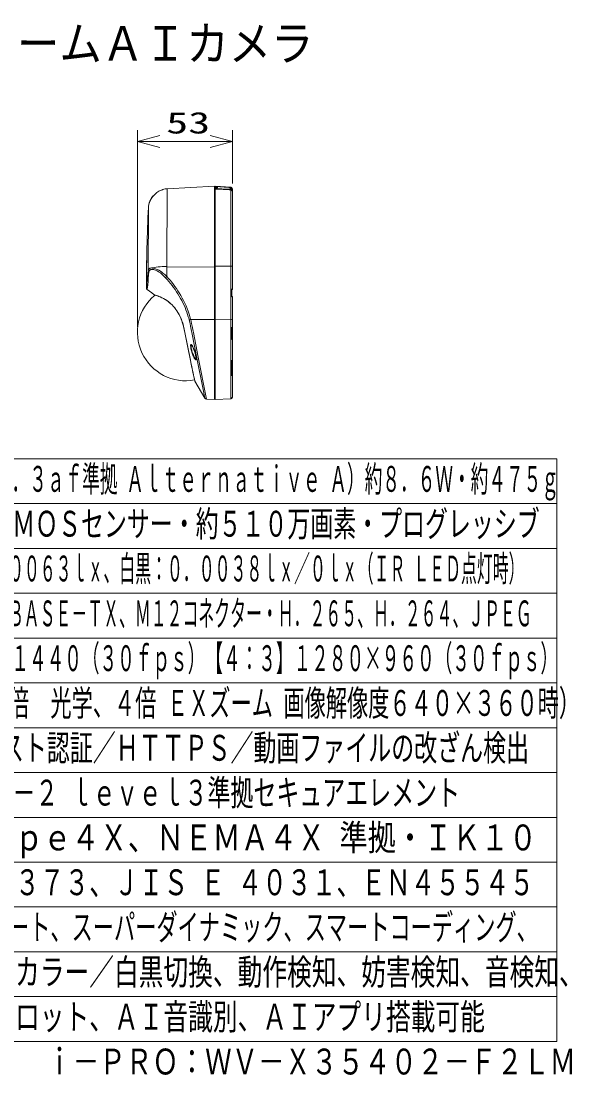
# Model space of a CAD drawing. Units: millimetres on the paper. Extents: x -63 to 64, y -58 to 59.
# Drawn here: x 2.7 to 64.1, y -58.3 to 59.2 of the extents above; entities that cross this region are included whole.
import ezdxf
from ezdxf.enums import TextEntityAlignment as Align

# ---------------------------------------------------------------- set-up
doc = ezdxf.new("R2010")
doc.units = ezdxf.units.MM
doc.layers.add('0-0_MOJI1', color=7, linetype='Continuous')
doc.layers.add('0-1_相当品', color=4, linetype='Continuous')
for name, color, linetype, lineweight in [('0-2_WAKU', 4, 'Continuous', 9), ('0-3_GAIKEI', 4, 'Continuous', 9), ('0-4_SUNPO', 7, 'Continuous', 9), ('0-5_0', 7, 'Continuous', 9)]:
    doc.layers.add(name, color=color, linetype=linetype, lineweight=lineweight)
doc.styles.add('ＭＳ ゴシック', font='')
doc.styles.get('ＭＳ ゴシック').set_extended_font_data('MS Gothic')

# ---------------------------------------------------------------- blocks, each defined once
blk = doc.blocks.new('_Open30')
at = {"layer": '0-5_0'}
blk.add_line((0, 0), (-1, 0), dxfattribs=at)
blk.add_lwpolyline([(-1, 0.2679), (0, 0), (-1, -0.2679)], dxfattribs=at)

msp = doc.modelspace()

# ---------------------------------------------------------------- linework, layer by layer
at = {"layer": '0-2_WAKU', "color": 3}
for p, q in [((62.443, 10.419), (-62.557, 10.419)), ((62.443, -54.581), (62.443, 10.419)), ((-62.557, -54.581), (62.443, -54.581))]:
    msp.add_line(p, q, dxfattribs=at)
at = {"layer": '0-2_WAKU'}
for p, q in [((62.443, 5.419), (-62.557, 5.419)), ((62.443, 0.419), (-62.557, 0.419)), ((-62.557, -4.581), (62.443, -4.581)), ((-62.557, -9.581), (62.443, -9.581)), ((-62.557, -14.581), (62.443, -14.581)), ((-62.557, -19.581), (62.443, -19.581)), ((62.443, -24.581), (-62.557, -24.581)), ((62.443, -29.581), (-62.557, -29.581)), ((62.443, -34.581), (-62.557, -34.581)), ((62.443, -39.581), (-62.557, -39.581)), ((62.443, -44.581), (-62.557, -44.581)), ((-62.557, -49.581), (62.443, -49.581))]:
    msp.add_line(p, q, dxfattribs=at)
at = {"layer": '0-3_GAIKEI', "color": 7}
for p, q in [((18.311, 40.372), (18.312, 40.372)), ((18.506, 40.449), (18.506, 40.468)), ((18.972, 40.543), (24.262, 40.82)), ((24.262, 40.82), (24.262, 17.02)), ((24.322, 40.817), (24.322, 40.796)), ((26.073, 40.725), (24.322, 40.817)), ((24.322, 40.796), (24.322, 40.783)), ((24.322, 40.517), (24.322, 17.023)), ((26.262, 40.212), (26.262, 40.526)), ((26.262, 40.212), (26.262, 31.866)), ((16.942, 38.837), (16.943, 38.838)), ((26.262, 31.866), (26.262, 29.361)), ((17.623, 28.684), (17.531, 28.716)), ((26.162, 29.261), (26.162, 28.92)), ((26.162, 28.58), (26.162, 28.92)), ((26.223, 29.321), (26.222, 29.321)), ((26.222, 28.52), (26.223, 28.52)), ((26.262, 28.48), (26.262, 17.341)), ((19.647, 27.454), (19.65, 27.45)), ((20.051, 26.94), (20.053, 26.936)), ((20.952, 24.52), (20.951, 24.52)), ((22.075, 19.074), (23.193, 17.167)), ((23.355, 17.068), (24.262, 17.02)), ((24.262, 17.081), (24.303, 17.081)), ((26.073, 17.115), (24.322, 17.023))]:
    msp.add_line(p, q, dxfattribs=at)
at = {"layer": '0-3_GAIKEI'}
for p, q in [((18.972, 40.543), (18.937, 31.869)), ((24.262, 40.791), (24.264, 40.788)), ((24.265, 40.787), (24.262, 40.787)), ((24.303, 40.479), (24.262, 40.479)), ((24.264, 40.788), (24.266, 40.787)), ((24.303, 40.479), (24.303, 31.909)), ((24.321, 40.491), (24.321, 40.502)), ((24.322, 40.517), (24.323, 40.517)), ((26.073, 40.412), (24.322, 40.514)), ((24.323, 40.783), (25.868, 40.699)), ((26.073, 40.415), (24.323, 40.517)), ((24.342, 40.658), (24.342, 40.732)), ((24.522, 40.648), (24.342, 40.658)), ((24.522, 40.648), (24.522, 40.723)), ((26.062, 40.415), (26.062, 40.62)), ((26.069, 40.606), (26.062, 40.607)), ((26.073, 40.412), (26.073, 40.415)), ((26.073, 40.412), (26.073, 31.903)), ((26.164, 40.507), (26.262, 40.507)), ((26.164, 40.387), (26.164, 40.507)), ((16.693, 32.331), (16.691, 32.331)), ((16.697, 32.621), (16.696, 32.572)), ((16.697, 32.612), (16.697, 32.621)), ((18.937, 31.788), (18.933, 30.762)), ((18.937, 31.869), (18.937, 31.791)), ((24.262, 31.838), (18.937, 31.788)), ((18.937, 31.791), (18.937, 31.789)), ((18.937, 31.789), (18.937, 31.788)), ((24.303, 31.909), (24.262, 31.909)), ((24.303, 28.92), (24.303, 31.909)), ((26.073, 31.903), (24.322, 31.92)), ((26.073, 31.903), (26.073, 28.92)), ((16.677, 31.34), (16.678, 31.395)), ((16.682, 31.631), (16.681, 31.631)), ((16.854, 31.407), (16.714, 29.995)), ((17.235, 31.702), (17.235, 31.702)), ((17.486, 31.52), (17.487, 31.52)), ((17.487, 31.52), (17.491, 31.519)), ((17.491, 31.519), (17.492, 31.519)), ((24.303, 28.92), (24.303, 25.931)), ((26.073, 28.92), (26.073, 17.115)), ((26.137, 29.261), (26.137, 28.92)), ((26.137, 28.579), (26.162, 28.58)), ((26.202, 28.523), (26.202, 29.317)), ((26.262, 29.361), (26.261, 29.361)), ((26.261, 28.48), (26.262, 28.48)), ((21.42, 25.947), (21.425, 25.927)), ((21.42, 25.947), (21.42, 25.947)), ((21.599, 25.965), (21.604, 25.946)), ((24.262, 25.939), (21.599, 25.965)), ((24.303, 25.931), (24.262, 25.931)), ((24.303, 25.931), (24.303, 24.92)), ((26.073, 25.938), (24.322, 25.921)), ((26.137, 24.964), (26.137, 23.825)), ((26.162, 24.974), (26.162, 23.839)), ((26.162, 24.934), (26.221, 24.934)), ((26.221, 25.034), (26.223, 25.034)), ((26.223, 24.935), (26.223, 23.879)), ((26.223, 24.935), (26.262, 24.935)), ((24.298, 23.916), (24.298, 23.863)), ((24.303, 23.865), (24.298, 23.863)), ((24.303, 23.865), (24.303, 20.948)), ((26.162, 23.879), (26.221, 23.879)), ((26.223, 23.879), (26.221, 23.879)), ((26.221, 23.779), (26.223, 23.779)), ((26.223, 23.879), (26.262, 23.879)), ((26.137, 21.279), (26.137, 19.75)), ((26.162, 21.301), (26.162, 19.778)), ((26.162, 21.261), (26.221, 21.261)), ((26.221, 21.361), (26.223, 21.361)), ((26.223, 21.261), (26.221, 21.261)), ((26.221, 19.856), (26.221, 21.261)), ((26.223, 21.261), (26.223, 19.887)), ((26.223, 21.261), (26.262, 21.261)), ((24.292, 20.231), (24.292, 19.706)), ((24.292, 20.231), (24.322, 20.231)), ((24.303, 20.948), (24.298, 20.95)), ((24.321, 20.92), (24.321, 20.368)), ((24.303, 19.713), (24.303, 17.081)), ((26.26, 19.852), (26.221, 19.856)), ((26.223, 19.887), (26.262, 19.887)), ((26.137, 17.149), (26.137, 17.13))]:
    msp.add_line(p, q, dxfattribs=at)
at = {"layer": '0-3_GAIKEI', "color": 7}
for points in [[(18.488, 40.44), (18.351, 40.387), (18.311, 40.372)], [(18.506, 40.449), (18.506, 40.449), (18.506, 40.448), (18.501, 40.445), (18.455, 40.426), (18.361, 40.391), (18.312, 40.372)], [(16.943, 38.838), (16.995, 39.011), (17.059, 39.174), (17.14, 39.339), (17.226, 39.482), (17.302, 39.594), (17.4, 39.719), (17.434, 39.76)], [(17.434, 39.76), (17.353, 39.662), (17.244, 39.511), (17.148, 39.352), (17.066, 39.189), (16.999, 39.024), (16.947, 38.856), (16.943, 38.838)], [(17.509, 28.727), (17.253, 28.921), (16.744, 29.3)], [(18.182, 28.48), (18.046, 28.535), (17.921, 28.582), (17.776, 28.634), (17.509, 28.727)], [(18.196, 28.471), (17.959, 28.564), (17.65, 28.675), (17.529, 28.716), (17.509, 28.727)], [(19.115, 27.947), (18.952, 28.066), (18.789, 28.172), (18.627, 28.266), (18.511, 28.328), (18.398, 28.384), (18.182, 28.48)], [(19.121, 27.941), (18.958, 28.06), (18.757, 28.189), (18.56, 28.299), (18.336, 28.41), (18.196, 28.471)], [(20.952, 24.52), (20.881, 24.873), (20.842, 25.048), (20.778, 25.308), (20.705, 25.562), (20.622, 25.811), (20.528, 26.054), (20.423, 26.291), (20.308, 26.517), (20.183, 26.736), (20.051, 26.94)], [(20.951, 24.52), (20.885, 24.851), (20.811, 25.177), (20.747, 25.418), (20.675, 25.654), (20.594, 25.885), (20.504, 26.11), (20.404, 26.329), (20.295, 26.54), (20.178, 26.742), (20.053, 26.936)], [(20.951, 24.52), (21.278, 22.839), (21.575, 21.373), (21.658, 20.973)], [(20.952, 24.52), (21.237, 23.052), (21.526, 21.616), (21.662, 20.964)], [(26.261, 17.32), (26.248, 17.266), (26.22, 17.217), (26.181, 17.178), (26.162, 17.164)]]:
    msp.add_lwpolyline(points, dxfattribs=at)
at = {"layer": '0-3_GAIKEI'}
for points in [[(24.522, 40.723), (24.342, 40.732), (24.307, 40.733), (24.29, 40.731), (24.285, 40.73), (24.283, 40.729), (24.283, 40.728), (24.282, 40.728), (24.282, 40.671)], [(24.342, 40.658), (24.307, 40.662), (24.287, 40.667), (24.284, 40.669), (24.283, 40.67), (24.282, 40.671), (24.282, 40.671)], [(24.303, 40.479), (24.316, 40.484), (24.32, 40.488), (24.322, 40.496)], [(26.073, 40.725), (26.073, 40.706), (24.322, 40.796)], [(24.323, 40.783), (25.868, 40.699), (25.969, 40.69), (25.999, 40.684), (26.003, 40.682), (26.005, 40.681), (26.005, 40.68), (26.005, 40.679), (26.005, 40.506), (26.005, 40.504), (26.002, 40.5), (25.997, 40.496), (25.978, 40.49), (25.929, 40.483), (25.868, 40.483), (24.323, 40.56)], [(24.522, 40.723), (24.558, 40.719), (24.577, 40.715), (24.581, 40.714), (24.582, 40.713), (24.582, 40.712), (24.582, 40.712)], [(24.522, 40.648), (24.558, 40.648), (24.574, 40.651), (24.58, 40.653), (24.581, 40.654), (24.582, 40.654), (24.582, 40.655), (24.582, 40.712)], [(26.062, 40.62), (26.055, 40.65), (26.037, 40.669), (26.013, 40.682), (25.971, 40.69), (25.876, 40.699), (25.868, 40.699)], [(26.062, 40.447), (26.062, 40.446), (26.059, 40.442), (26.054, 40.439), (26.037, 40.434), (26.003, 40.428), (25.912, 40.424)], [(16.889, 38.451), (16.854, 31.407), (16.86, 31.448), (16.873, 31.491), (16.897, 31.539), (16.919, 31.572), (16.956, 31.609), (16.999, 31.64), (17.048, 31.665), (17.106, 31.684), (17.174, 31.697), (17.235, 31.702)], [(16.691, 32.331), (16.694, 32.479), (16.697, 32.617), (16.697, 32.624), (16.697, 32.623), (16.696, 32.572), (16.693, 32.331)], [(16.682, 31.631), (16.678, 31.395), (16.677, 31.342), (16.677, 31.337), (16.677, 31.337), (16.677, 31.347), (16.68, 31.58), (16.681, 31.631)], [(16.941, 31.258), (16.946, 31.298), (16.958, 31.34), (16.979, 31.387), (16.999, 31.418), (17.032, 31.454), (17.07, 31.483), (17.118, 31.508), (17.171, 31.526), (17.23, 31.538), (17.281, 31.542)], [(18.933, 30.762), (18.82, 30.87), (18.702, 30.976), (18.509, 31.137), (18.37, 31.243), (18.218, 31.347), (18.053, 31.448), (17.917, 31.52), (17.767, 31.588), (17.619, 31.642), (17.538, 31.665), (17.452, 31.684), (17.341, 31.699), (17.291, 31.702), (17.235, 31.702)], [(18.802, 30.622), (18.661, 30.767), (18.508, 30.912), (18.341, 31.057), (18.218, 31.151), (18.154, 31.198), (18.017, 31.289), (17.865, 31.376), (17.782, 31.417), (17.693, 31.455), (17.563, 31.5), (17.492, 31.519)], [(16.714, 29.995), (16.701, 29.864), (16.663, 29.461)], [(20.178, 28.819), (20.328, 28.569), (20.472, 28.316), (20.609, 28.06), (20.738, 27.802), (20.858, 27.543), (20.969, 27.286), (21.072, 27.029), (21.167, 26.771), (21.255, 26.511), (21.334, 26.256)], [(20.332, 28.92), (20.498, 28.644), (20.661, 28.354), (20.815, 28.059), (20.959, 27.761), (21.092, 27.463), (21.213, 27.166), (21.324, 26.868), (21.425, 26.567), (21.505, 26.305), (21.599, 25.965)], [(26.261, 29.361), (26.243, 29.36), (26.227, 29.357), (26.196, 29.346), (26.179, 29.336), (26.157, 29.315), (26.143, 29.291), (26.137, 29.261), (26.162, 29.261)], [(26.261, 28.48), (26.243, 28.481), (26.227, 28.484), (26.196, 28.495), (26.179, 28.505), (26.157, 28.526), (26.143, 28.55), (26.137, 28.579), (26.137, 28.92)], [(21.425, 25.927), (21.528, 25.506), (21.59, 25.224), (21.705, 24.66), (21.732, 24.52)], [(21.604, 25.946), (21.708, 25.512), (21.771, 25.223), (21.886, 24.647), (21.913, 24.505)], [(26.26, 25.073), (26.248, 25.07), (26.225, 25.064), (26.19, 25.048), (26.172, 25.035), (26.154, 25.015), (26.142, 24.992), (26.137, 24.964)], [(26.223, 24.935), (26.221, 24.934), (26.221, 23.879)], [(23.193, 17.167), (22.959, 18.322), (22.337, 21.456), (21.732, 24.52)], [(23.355, 17.068), (22.446, 21.746), (21.913, 24.505)], [(24.299, 23.92), (24.317, 23.934), (24.322, 23.95)], [(24.322, 23.89), (24.321, 23.882), (24.316, 23.875), (24.303, 23.865)], [(26.137, 23.825), (26.142, 23.799), (26.153, 23.777), (26.178, 23.753), (26.206, 23.739), (26.236, 23.734), (26.256, 23.735), (26.26, 23.737)], [(21.729, 22.303), (21.807, 22.072), (21.851, 21.959), (21.898, 21.85), (21.944, 21.751), (21.992, 21.66), (22.027, 21.602), (22.06, 21.551), (22.092, 21.511), (22.122, 21.481), (22.143, 21.466), (22.161, 21.459), (22.175, 21.46), (22.187, 21.467), (22.199, 21.487), (22.206, 21.517), (22.21, 21.556), (22.208, 21.62), (22.201, 21.694), (22.172, 21.862), (22.13, 22.043), (22.058, 22.303), (21.975, 22.556), (21.93, 22.678), (21.883, 22.795), (21.836, 22.904), (21.787, 23.003), (21.732, 23.097), (21.705, 23.133), (21.682, 23.156), (21.662, 23.17), (21.644, 23.175), (21.629, 23.171), (21.618, 23.161), (21.609, 23.145), (21.6, 23.113), (21.595, 23.072), (21.594, 22.989), (21.601, 22.895), (21.614, 22.793)], [(21.614, 22.793), (21.631, 22.692), (21.653, 22.589), (21.682, 22.468), (21.729, 22.303)], [(21.694, 23.131), (21.681, 23.126), (21.669, 23.114), (21.658, 23.088), (21.651, 23.052), (21.647, 23.009), (21.648, 22.951), (21.653, 22.888), (21.672, 22.749), (21.692, 22.65), (21.716, 22.549), (21.747, 22.435), (21.782, 22.32)], [(21.692, 23.132), (21.73, 23.092), (21.773, 23.024), (21.83, 22.913), (21.905, 22.74), (21.993, 22.499), (22.057, 22.303)], [(21.782, 22.32), (21.857, 22.114), (21.902, 22.005), (21.951, 21.899), (21.994, 21.814), (22.038, 21.735), (22.097, 21.645), (22.125, 21.608), (22.153, 21.577), (22.179, 21.554), (22.202, 21.541)], [(22.198, 21.525), (22.206, 21.581), (22.202, 21.66), (22.185, 21.782), (22.149, 21.96), (22.086, 22.203), (22.057, 22.303)], [(26.26, 21.398), (26.254, 21.394), (26.227, 21.383), (26.191, 21.365), (26.169, 21.347), (26.151, 21.325), (26.141, 21.302), (26.137, 21.279)], [(24.262, 20.993), (24.269, 20.972), (24.286, 20.955), (24.298, 20.95)], [(24.321, 20.368), (24.304, 20.32), (24.298, 20.293), (24.292, 20.231)], [(24.322, 20.909), (24.32, 20.925), (24.313, 20.94), (24.303, 20.948)], [(24.303, 19.713), (24.32, 19.723), (24.322, 19.724), (24.322, 19.724), (24.322, 19.725)], [(26.137, 19.75), (26.141, 19.73), (26.154, 19.716), (26.172, 19.712), (26.187, 19.716), (26.202, 19.725), (26.226, 19.752), (26.244, 19.787), (26.255, 19.825), (26.26, 19.852)], [(26.162, 19.778), (26.164, 19.758), (26.167, 19.749), (26.171, 19.742), (26.174, 19.739), (26.179, 19.738), (26.183, 19.738), (26.187, 19.74), (26.198, 19.754), (26.206, 19.773), (26.213, 19.8), (26.221, 19.856)], [(26.261, 17.32), (26.252, 17.278), (26.235, 17.239), (26.209, 17.204), (26.191, 17.186), (26.154, 17.159), (26.14, 17.151), (26.138, 17.15), (26.137, 17.149), (26.137, 17.149)], [(26.261, 17.32), (26.248, 17.267), (26.222, 17.219), (26.184, 17.181), (26.148, 17.155)]]:
    msp.add_lwpolyline(points, dxfattribs=at)
at = {"layer": '0-3_GAIKEI', "color": 7}
for centre, radius, start, end in [((19.101, 38.307), 2.21, 110.91324, 138.91765), ((19.101, 38.308), 2.21, 110.9212, 138.92598), ((19.101, 38.308), 2.21, 110.92132, 138.92586), ((18.522, 40.41), 0.06, 105.30085, 160.58653), ((18.522, 40.391), 0.06, 105.26882, 128.89939), ((19.087, 38.346), 2.2, 93, 105.30061), ((26.062, 40.526), 0.2, 0, 87), ((19.087, 38.346), 2.2, 167.10488, 177.26865), ((216.662, 28.92), 200, 177.26865, 179.84507), ((16.863, 29.461), 0.2, 180, 233.49469), ((21.062, 24.52), 5.4, 129.55732, 280.44938), ((26.222, 29.261), 0.06, 90, 180), ((26.222, 28.58), 0.06, 180, 270), ((26.222, 29.361), 0.04, 270, 0), ((26.222, 28.48), 0.04, 0, 90), ((16.707, 24.82), 3.947, 41.86455, 52.40973), ((16.718, 24.826), 3.934, 41.8277, 52.35216), ((16.036, 24.201), 4.861, 34.30233, 42.01753), ((16.037, 24.202), 4.858, 34.2571, 41.9632), ((132.836, 44.226), 113.583, 191.81309, 192.78487), ((131.806, 44.052), 112.538, 191.83884, 192.82407), ((22.127, 19.104), 0.06, 183.05317, 210.36314), ((23.365, 17.268), 0.2, 210.36314, 267), ((24.302, 17.061), 0.02, 0, 90), ((26.062, 17.315), 0.2, 273.01092, 292.01696), ((26.122, 17.167), 0.04, 292.02435, 356.93204), ((26.062, 17.341), 0.201, 354.02214, 0)]:
    msp.add_arc(centre, radius, start, end, dxfattribs=at)
at = {"layer": '0-3_GAIKEI'}
for centre, radius, start, end in [((24.393, 42.116), 1.335, 264.36035, 266.98795), ((24.298, 40.095), 0.466, 86.87399, 94.39316), ((24.309, 40.537), 0.0469, 177.67247, 219.65495), ((24.274, 40.795), 0.0114, 180, 214.44215), ((24.391, 42.063), 1.282, 264.37733, 266.98963), ((24.288, 40.52), 0.0194, 220.61244, 277.87646), ((24.308, 40.385), 0.117, 83.76405, 98.69821), ((22.905, 40.585), 1.419, 356.65325, 359.01775), ((24.451, 40.508), 1.417, 356.65147, 359.0196), ((26.003, 40.447), 0.0593, 0, 87.71521), ((24.242, 40.727), 1.831, 356.23252, 359.35344), ((26.064, 40.507), 0.1, 0, 87.00795), ((26.062, 40.507), 0.2, 0, 87.03474), ((26.062, 40.211), 0.201, 0, 86.8311), ((216.653, 28.92), 199.99, 179.02271, 179.22334), ((216.728, 28.92), 200.064, 179.02306, 179.22362), ((253.058, 8.953), 237.168, 174.6035, 174.95043), ((17.299, 30.719), 0.823, 76.84335, 91.19903), ((10.228, 22.65), 11.707, 31.79873, 42.91377), ((9.985, 22.509), 12.173, 31.78386, 42.68767), ((11.533, 30.211), 5.29, 350.08401, 354.41795), ((8.323, 30.546), 8.517, 354.27452, 355.16403), ((26.221, 29.361), 0.0399, 270, 0), ((26.221, 28.48), 0.0399, 0, 90), ((10.438, 23.049), 11.358, 14.78633, 16.4002), ((24.322, 24.979), 0.06, 180, 240), ((24.262, 24.875), 0.06, 0, 60), ((26.222, 24.974), 0.06, 91, 180), ((26.22, 25.074), 0.0398, 270, 358.10353), ((29.11, 24.993), 2.889, 179.17104, 181.15381), ((26.222, 25.074), 0.04, 270, 0), ((21.89, 24.993), 4.334, 359.23067, 0.5526), ((26.26, 25.076), 0.0029, 270, 332.19917), ((24.322, 23.865), 0.06, 112.31377, 180), ((24.317, 23.811), 0.0552, 110.14159, 178.72503), ((24.303, 23.917), 0.0048, 137.91136, 195.54169), ((24.285, 23.951), 0.0377, 291.15354, 0), ((26.222, 23.839), 0.06, 180, 269), ((26.22, 23.74), 0.0398, 356.37923, 90), ((29.11, 23.821), 2.889, 178.84621, 180.82895), ((26.222, 23.739), 0.04, 0, 90), ((21.89, 23.821), 4.334, 359.44741, 0.76932), ((26.259, 23.74), 0.0032, 270, 0), ((26.222, 21.301), 0.06, 91, 180), ((26.22, 21.401), 0.0398, 270, 355.07406), ((29.11, 21.32), 2.889, 179.17104, 181.15381), ((26.222, 21.401), 0.04, 270, 0), ((21.89, 21.32), 4.334, 359.23067, 0.5526), ((26.257, 21.402), 0.005, 303.44476, 0), ((24.311, 19.661), 0.0493, 112.66995, 177.8259), ((24.267, 19.759), 0.0584, 295.27515, 307.1622), ((25.947, 19.887), 0.276, 353.55874, 0), ((25.973, 19.887), 0.29, 352.96569, 0), ((26.122, 17.186), 0.04, 291.98569, 312.94034)]:
    msp.add_arc(centre, radius, start, end, dxfattribs=at)
for centre, major_axis, ratio, start_param, end_param in [((24.259, 40.501), (0.005, -0.0598), 0.524826, 1.5266681, 2.8836603), ((26.002, 40.62), (-0.06, 0), 0.995416, 3.1415927, 4.6600291), ((26.062, 40.212), (0.01, -0.203), 0.985018, 1.5225506, 3.037402), ((19.052, 31.466), (2.2, -0.011), 0.183216, 1.6240891, 2.5436825), ((24.302, 31.913), (-0.02, 0), 0.18349, 1.5882496, 3.1415927), ((26.062, 31.866), (0.2, 0), 0.183485, 0, 1.5184355), ((17.054, 31.404), (0.199, -0.02), 0.89956, 3.2377789, 4.2000792), ((18.943, 30.744), (0.146, 0.137), 0.100584, 1.5483136, 2.7779159), ((21.614, 25.983), (0.193, 0.051), 0.164663, 3.3101753, 4.6149886), ((24.302, 25.928), (-0.02, 0), 0.183489, 3.1415927, 4.6949357), ((26.062, 25.974), (-0.2, 0), 0.183482, 1.6231572, 3.1416106), ((26.122, 24.974), (0.04, 0), 0.273939, 5.0967858, 6.2831853), ((24.322, 23.865), (0.06, 0), 0.927184, 1.9823129, 3.1415927), ((26.122, 23.839), (0.04, 0), 0.3795, 5.0967858, 6.2831853), ((26.122, 21.301), (0.04, 0), 0.615505, 5.0967858, 6.2831853), ((26.122, 19.778), (0.04, 0), 0.757202, 5.0967858, 6.2831853)]:
    msp.add_ellipse(centre, major_axis=major_axis, ratio=ratio, start_param=start_param, end_param=end_param, dxfattribs=at)
at = {"layer": '0-3_GAIKEI', "color": 7}
msp.add_ellipse((18.509, 38.837), major_axis=(-1.23, -1.378), ratio=0.766717, start_param=4.7272335, end_param=5.3125357, dxfattribs=at)
at = {"layer": '0-4_SUNPO'}
for p, q in [((15.662, 25.145), (15.662, 47.07)), ((26.262, 41.132), (26.262, 47.07)), ((18.162, 45.82), (23.762, 45.82))]:
    msp.add_line(p, q, dxfattribs=at)

# ---------------------------------------------------------------- block references
at = {"layer": '0-4_SUNPO', "xscale": 2.5, "yscale": 2.5, "rotation": 180}
msp.add_blockref('_Open30', (15.662, 45.82), dxfattribs=at)
at = {"layer": '0-4_SUNPO', "xscale": 2.5, "yscale": 2.5}
msp.add_blockref('_Open30', (26.262, 45.82), dxfattribs=at)

# ---------------------------------------------------------------- texts
at = {"layer": '0-0_MOJI1', "style": 'ＭＳ ゴシック'}
for s, height, width, p in [('屋外４ＭＰ車載ドームＡＩカメラ', 3.848, 0.9, (-35.557, 53.679)), ('ＰｏＥ（ＩＥＥＥ８０２．３ａｆ準拠 Ａｌｔｅｒｎａｔｉｖｅ Ａ）約８．６Ｗ・約４７５ｇ', 2.889, 0.5, (-20.057, 5.864)), ('約１／２．８型 ＣＭＯＳセンサー・約５１０万画素・プログレッシブ', 2.886, 0.65, (-20.057, 0.864)), ('（Ｆ２．１）カラー：０．００６３ｌｘ、白黒：０．００３８ｌｘ／０ｌｘ（ＩＲ ＬＥＤ点灯時）', 2.889, 0.45, (-20.057, -4.136)), ('１０ＢＡＳＥ－Ｔ／１００ＢＡＳＥ－ＴＸ、Ｍ１２コネクター・Ｈ．２６５、Ｈ．２６４、ＪＰＥＧ', 2.886, 0.45, (-20.057, -9.136)), ('【１６：９】２５６０×１４４０（３０ｆｐｓ）【４：３】１２８０×９６０（３０ｆｐｓ）', 2.886, 0.5, (-20.057, -14.136)), ('ｆ＝２．４ｍｍ（１倍\u3000光学、４倍 ＥＸズーム 画像解像度６４０×３６０時）', 2.889, 0.6, (-20.057, -19.136)), ('ユーザー認証／ホスト認証／ＨＴＴＰＳ／動画ファイルの改ざん検出', 2.889, 0.65, (-20.057, -24.136)), ('／ＦＩＰＳ １４０－２ ｌｅｖｅｌ３準拠セキュアエレメント', 2.889, 0.65, (-20.057, -29.136)), ('ＩＰ６６、Ｔｙｐｅ４Ｘ、ＮＥＭＡ４Ｘ 準拠・ＩＫ１０', 2.886, 0.8, (-20.057, -34.136)), ('ＩＥＣ／ＥＮ６１３７３、ＪＩＳ Ｅ ４０３１、ＥＮ４５５４５', 2.889, 0.7, (-20.057, -39.136)), ('インテリジェントオート、スーパーダイナミック、スマートコーディング、', 2.889, 0.6, (-20.057, -44.136)), ('逆光／強光補正、カラー／白黒切換、動作検知、妨害検知、音検知、', 2.889, 0.7, (-20.057, -49.136)), ('ＭｉｃｒｏＳＤスロット、ＡＩ音識別、ＡＩアプリ搭載可能', 2.889, 0.7, (-20.057, -54.136))]:
    msp.add_text(s, height=height, dxfattribs=dict(at, width=width)).set_placement(p, align=Align.BOTTOM_LEFT)
at = {"layer": '0-1_相当品', "style": 'ＭＳ ゴシック', "width": 0.75}
msp.add_text('ｉ－ＰＲＯ：ＷＶ－Ｘ３５４０２－Ｆ２ＬＭ', height=2.889, dxfattribs=at).set_placement((5.483, -59.136), align=Align.BOTTOM_LEFT)
at = {"layer": '0-4_SUNPO', "style": 'ＭＳ ゴシック', "width": 1.5}
msp.add_text('53', height=2.405, dxfattribs=at).set_placement((18.873, 45.983), align=Align.BOTTOM_LEFT)

doc.saveas('drawing.dxf')
